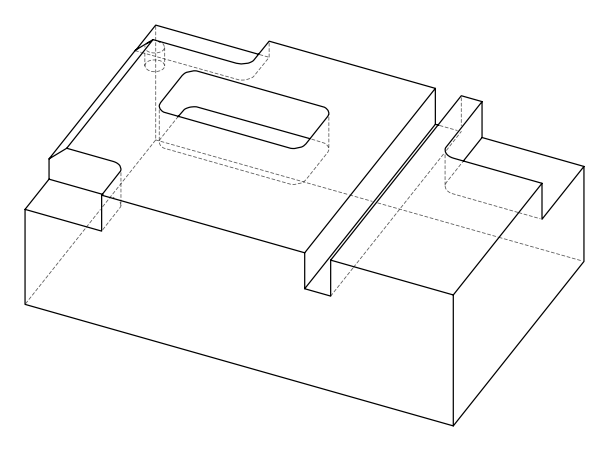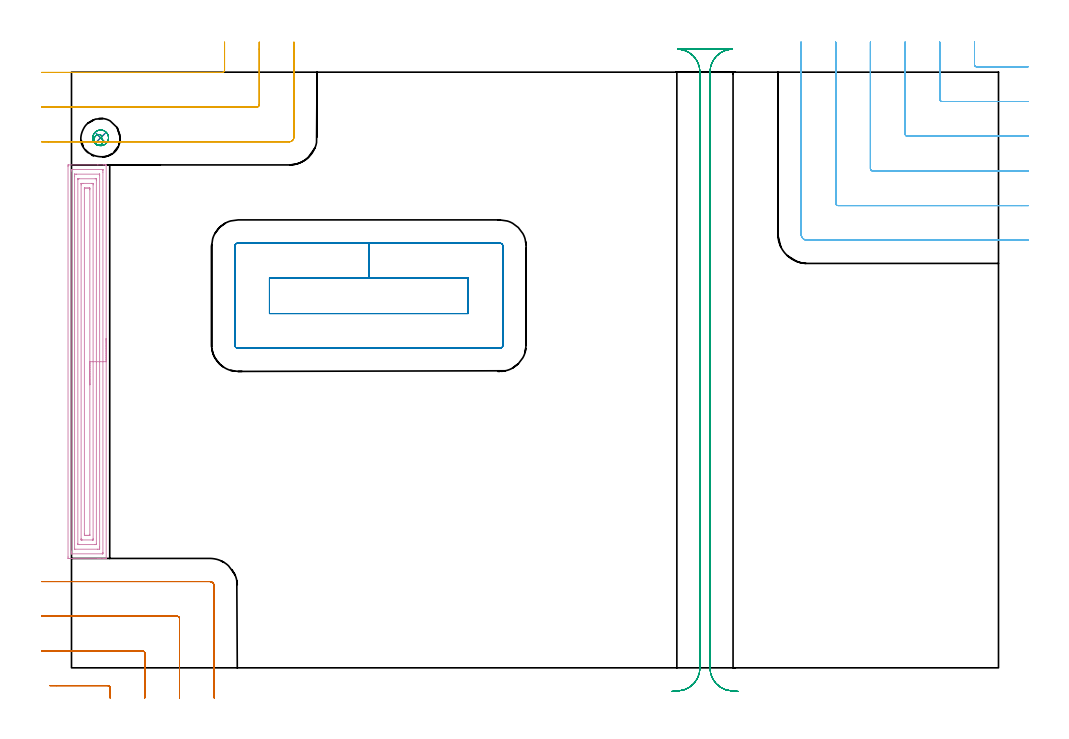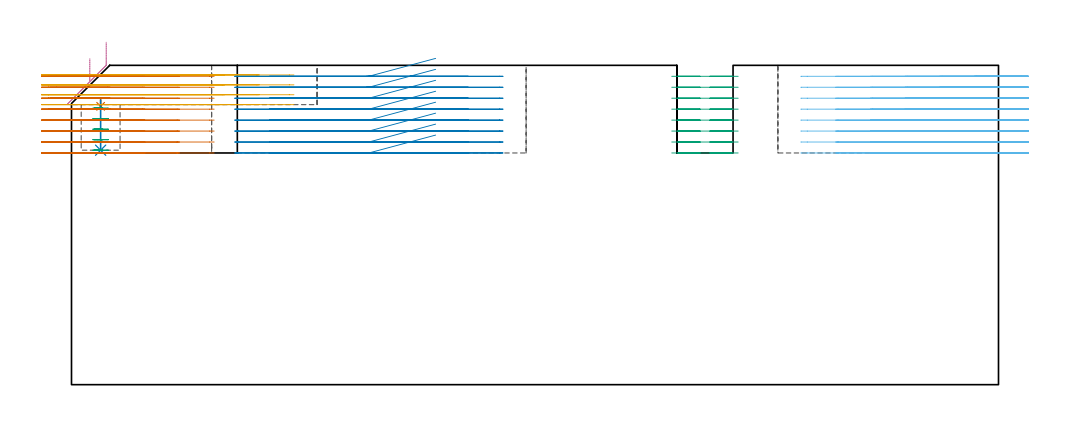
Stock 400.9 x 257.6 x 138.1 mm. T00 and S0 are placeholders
(PLAN: 9 operations, 4 tool changes, 49.5 min)
(1 SPOT_DRILL | STEP1POCKET | NXT0321_9005460120000 | 0.03 min | 1840 mm3)
(2 DRILL_BLIND_HOLE_INTO_CENTER | STEP1POCKET | NXT0301_128 | 0.09 min | 2173 mm3)
(3 MILL_ROUGH_BLIND_HOLE_CONTOUR | STEP1POCKET | NXT0201_013 | Spiral | 0.72 min | 4109 mm3)
(4 AREA_MILL | FG_CHAMFER_SURFACE | UGT0205_001 | 8.49 min | 25035 mm3)
(5 MILL_CORNER_NOTCH_RECTANGULAR | CORNER_NOTCH_RECTANGULAR | UGT0201_094 | Follow Part, ap 5, ae 75% | 3.22 min | 67268 mm3)
(6 MILL_CORNER_NOTCH_RECTANGULAR_1 | CORNER_NOTCH_RECTANGULAR_1 | UGT0201_094 | Follow Part, ap 5, ae 75% | 11.68 min | 297713 mm3)
(7 MILL_CORNER_NOTCH_RECTANGULAR_2 | CORNER_NOTCH_RECTANGULAR_2 | UGT0201_094 | Follow Part, ap 5, ae 75% | 5.8 min | 126394 mm3)
(8 MILL_RECTANGULAR_POCKET | POCKET_RECTANGULAR_STRAIGHT | UGT0201_094 | Follow Part, ap 5, ae 75% | 9.62 min | 333470 mm3)
(9 MILL_RECTANGULAR_SLOT | SLOT_RECTANGULAR | UGT0201_094 | Follow Part, ap 5, ae 75% | 9.8 min | 237232 mm3)
(TOOL NXT0321_9005460120000 | NC Spot Drill, 142deg, 12mm, Carbide, Uncoated | D12 PA142 FL30 Z2)
(TOOL NXT0301_128 | Carbide Drill 12mm [861.1-1200-036A1-GP GC34] | D12 PA150 FL37.4 Z2)
(TOOL NXT0201_013 | ENDMILL 10mm | D10 FL30 Z4)
(TOOL UGT0205_001 | Chamfer Mill 20 x 3 x 45 deg. | D20 FL50 Z2)
(TOOL UGT0201_094 | End mill 20 mm | D20 FL38 Z4)
(OP 1 SPOT_DRILL)
G17 G21 G94 G90
T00 M6
G54
G17 G0 G90 X12.6 Y229.2 S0 M3
G43 Z148.1 H0
G94 G81 G98 Z120.377 F250. R124.1
G80
M5
M2
(OP 2 DRILL_BLIND_HOLE_INTO_CENTER)
G17 G21 G94 G90
T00 M6
G54
G17 G0 G90 X12.6 Y229.2 S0 M3
G43 Z148.1 H1
G94 G81 G98 Z101.4 F250. R123.1
G80
M5
M2
(OP 3 MILL_ROUGH_BLIND_HOLE_CONTOUR)
G17 G21 G94 G90
T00 M6
G54
G17 G0 G90 X12.6 Y229.2 S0 M3
G43 Z148.1 H0
Z119.56
G94 G3 X13.04 Y230.001 R0.522 F250.
X11.689 Y230.635 R1.391
X9.741 Y228.669 R2.25
X11.152 Y226.124 R2.488
X15.676 Y227.752 R3.4
X11.152 Y226.124 R-3.4
X13.414 Y226.938 R1.7
X12.6 Y229.2 R1.7
G0 Z115.02
G3 X13.04 Y230.001 R0.522
X11.689 Y230.635 R1.391
X9.741 Y228.669 R2.25
X11.152 Y226.124 R2.488
X15.676 Y227.752 R3.4
X11.152 Y226.124 R-3.4
X13.414 Y226.938 R1.7
X12.6 Y229.2 R1.7
G0 Z110.48
G3 X13.04 Y230.001 R0.522
X11.689 Y230.635 R1.391
X9.741 Y228.669 R2.25
X11.152 Y226.124 R2.488
X15.676 Y227.752 R3.4
X11.152 Y226.124 R-3.4
X13.414 Y226.938 R1.7
X12.6 Y229.2 R1.7
G0 Z105.94
G3 X13.04 Y230.001 R0.522
X11.689 Y230.635 R1.391
X9.741 Y228.669 R2.25
X11.152 Y226.124 R2.488
X15.676 Y227.752 R3.4
X11.152 Y226.124 R-3.4
X13.414 Y226.938 R1.7
X12.6 Y229.2 R1.7
G0 Z101.4
G3 X13.04 Y230.001 R0.522
X11.689 Y230.635 R1.391
X9.741 Y228.669 R2.25
X11.152 Y226.124 R2.488
X15.676 Y227.752 R3.4
X11.152 Y226.124 R-3.4
X13.414 Y226.938 R1.7
X12.6 Y229.2 R1.7
G0 Z148.1
M5
M2
(OP 4 AREA_MILL)
G17 G21 G94 G90
T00 M6
G54
G17 G0 G90 X15. Y142.4 S1061 M3
G43 Z148.1 H0
G94 G1 Y142.362 Z147.228 F250.
Y142.248 Z146.363
Y142.059 Z145.512
Y141.797 Z144.68
Y141.463 Z143.874
Y141.06 Z143.1
Y140.592 Z142.364
Y140.06 Z141.672
Y139.471 Z141.029
Y138.828 Z140.439
Y138.136 Z139.908
Y137.4 Z139.44
Y136.626 Z139.037
Y135.82 Z138.703
Y134.988 Z138.441
Y134.137 Z138.252
Y133.272 Z138.138
Y132.4 Z138.1
Y47.479
X14.997 Y47.31 Z138.089
X14.854 Y47.303 Z137.947
X14.704 Y47.3 Z137.804
X14.456 Z137.555
X13.755 Z136.85
X12.529 Z135.626
X12.004 Z135.098
X11.391 Z134.486
X-1.13 Z121.967
X-1.396 Y47.303 Z121.701
X-1.492 Y47.31 Z121.606
X-1.499 Y47.408 Z121.599
X-1.5 Y47.926 Z121.6
Y216.874
X-1.495 Y217.396 Z121.603
X-1.492 Y217.49 Z121.606
X-1.393 Y217.5 Z121.704
X11.391 Z134.486
X13.755 Z136.85
X14.456 Z137.555
X14.704 Z137.804
X14.854 Y217.497 Z137.947
X14.997 Y217.49 Z138.088
X15. Y217.321 Z138.1
Y132.4
X13.586 Z136.686
X13.585 Y49.887 Z136.685
X13.584 Y49.714 Z136.684
X13.58 Y49.354 Z136.68
X13.579 Y49.317 Z136.679
X13.527 Y49.31 Z136.627
X13.419 Y49.305 Z136.519
X13.284 Y49.301 Z136.384
X0.149 Z123.249
X-0.025 Y49.307 Z123.075
X-0.058 Y49.31 Z123.042
X-0.079 Y49.319 Z123.021
X-0.081 Y49.358 Z123.019
X-0.084 Y49.54 Z123.016
X-0.085 Y49.714 Z123.015
X-0.086 Y50.435 Z123.014
X-0.085 Y214.913 Z123.015
X-0.084 Y215.086 Z123.016
X-0.08 Y215.446 Z123.02
X-0.079 Y215.483 Z123.021
X-0.027 Y215.49 Z123.073
X0.081 Y215.495 Z123.181
X0.216 Y215.499 Z123.316
X13.351 Z136.451
X13.525 Y215.493 Z136.625
X13.558 Y215.49 Z136.658
X13.579 Y215.481 Z136.679
X13.58 Y215.442 Z136.68
X13.584 Y215.261 Z136.684
X13.585 Y215.086 Z136.685
X13.586 Y214.365 Z136.686
Y132.4
X12.171 Z135.271
Y52.224
X12.169 Y51.501 Z135.269
X12.167 Y51.335 Z135.267
X12.165 Y51.314 Z135.265
X12.15 Y51.31 Z135.25
X12.102 Y51.305 Z135.202
X12.004 Y51.302 Z135.104
X11.325 Y51.3 Z134.425
X1.431 Y51.301 Z124.531
X1.378 Y51.304 Z124.478
X1.345 Y51.31 Z124.445
X1.335 Y51.314 Z124.435
X1.334 Y51.331 Z124.434
X1.33 Y51.501 Z124.43
X1.329 Y51.673 Z124.429
Y212.576
X1.331 Y213.299 Z124.431
X1.333 Y213.465 Z124.433
X1.335 Y213.486 Z124.435
X1.35 Y213.49 Z124.45
X1.398 Y213.495 Z124.498
X1.496 Y213.498 Z124.596
X2.175 Y213.5 Z125.275
X12.069 Y213.499 Z135.169
X12.122 Y213.496 Z135.222
X12.155 Y213.49 Z135.255
X12.165 Y213.485 Z135.265
X12.166 Y213.469 Z135.266
X12.17 Y213.299 Z135.27
X12.171 Y213.128 Z135.271
Y132.4
X10.757 Z133.857
Y53.668
X10.755 Y53.496 Z133.855
X10.752 Y53.359 Z133.852
X10.751 Y53.321 Z133.851
X10.737 Y53.31 Z133.837
X10.685 Y53.308 Z133.785
X10.242 Y53.3 Z133.342
X3.237 Z126.337
X2.817 Y53.306 Z125.917
X2.766 Y53.31 Z125.866
X2.749 Y53.313 Z125.849
X2.747 Y53.329 Z125.847
X2.744 Y53.389 Z125.844
X2.743 Y53.447 Z125.843
Y53.805
Y211.132
X2.744 Y211.304 Z125.844
X2.748 Y211.441 Z125.848
X2.749 Y211.479 Z125.849
X2.763 Y211.49 Z125.863
X2.815 Y211.492 Z125.915
X3.258 Y211.5 Z126.358
X10.263 Z133.363
X10.683 Y211.494 Z133.783
X10.734 Y211.49 Z133.834
X10.751 Y211.487 Z133.851
X10.753 Y211.471 Z133.853
X10.756 Y211.411 Z133.856
X10.757 Y211.353 Z133.857
Y210.995
Y132.4
X9.343 Z132.443
Y55.971
X9.34 Y55.541 Z132.44
X9.337 Y55.328 Z132.437
X9.336 Y55.31 Z132.436
X9.31 Y55.307 Z132.41
X9.252 Y55.303 Z132.352
X9.158 Y55.3 Z132.258
X4.78 Z127.88
X4.265 Y55.302 Z127.365
X4.213 Y55.304 Z127.313
X4.176 Y55.31 Z127.276
X4.164 Y55.314 Z127.264
X4.162 Y55.333 Z127.262
X4.159 Y55.533 Z127.259
X4.157 Y55.937 Z127.257
Y208.829
X4.16 Y209.259 Z127.26
X4.163 Y209.472 Z127.263
X4.164 Y209.49 Z127.264
X4.19 Y209.493 Z127.29
X4.248 Y209.497 Z127.348
X4.342 Y209.5 Z127.442
X4.999 Z128.099
X8.72 Z131.82
X9.234 Y209.498 Z132.334
X9.287 Y209.496 Z132.387
X9.324 Y209.49 Z132.424
X9.336 Y209.486 Z132.436
X9.337 Y209.467 Z132.437
X9.341 Y209.267 Z132.441
X9.343 Y208.864 Z132.443
Y132.4
X7.929 Z131.029
X7.928 Y57.759 Z131.028
X7.927 Y57.451 Z131.027
X7.924 Y57.347 Z131.024
X7.922 Y57.316 Z131.022
X7.905 Y57.31 Z131.005
X7.85 Y57.307 Z130.95
X7.626 Y57.302 Z130.726
X7.199 Y57.3 Z130.299
X6.75 Z129.85
X6.324 Z129.424
X5.874 Y57.302 Z128.974
X5.725 Y57.305 Z128.825
X5.606 Y57.31 Z128.706
X5.578 Y57.315 Z128.678
X5.576 Y57.361 Z128.676
X5.574 Y57.449 Z128.674
X5.572 Y57.759 Z128.672
X5.571 Y58.068 Z128.671
X5.572 Y207.041 Z128.672
X5.573 Y207.349 Z128.673
X5.576 Y207.453 Z128.676
X5.578 Y207.484 Z128.678
X5.595 Y207.49 Z128.695
X5.65 Y207.493 Z128.75
X5.874 Y207.498 Z128.974
X6.301 Y207.5 Z129.401
X6.75 Z129.85
X7.176 Z130.276
X7.626 Y207.498 Z130.726
X7.775 Y207.495 Z130.875
X7.894 Y207.49 Z130.994
X7.922 Y207.485 Z131.022
X7.924 Y207.439 Z131.024
X7.926 Y207.351 Z131.026
X7.928 Y207.041 Z131.028
X7.929 Y206.732 Z131.029
Y132.4
Y131.528 Z131.067
Y130.664 Z131.181
Y129.812 Z131.37
Y128.98 Z131.632
Y128.174 Z131.966
Y127.4 Z132.369
Y126.664 Z132.837
Y125.972 Z133.368
Y125.329 Z133.958
Y124.74 Z134.601
Y124.209 Z135.293
Y123.74 Z136.029
Y123.337 Z136.803
Y123.003 Z137.609
Y122.741 Z138.441
Y122.552 Z139.292
Y122.438 Z140.157
Y122.4 Z141.029
G0 Z148.1
M5
M2
(OP 5 MILL_CORNER_NOTCH_RECTANGULAR)
G17 G21 G94 G90
T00 M6
G54
G17 G0 G90 X-13. Y257.5 S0 M3
G43 Z148.215 H0
Z133.936
G94 G1 X-10. F250.
X65.205 F500.
G3 X66.2 Y258.495 R1.
G1 Y267.6
Y270.6 F250.
G0 Z148.215
X-13. Y242.5
Z133.936
G1 X-10.
X80.205 F500.
G3 X81.2 Y243.495 R1.
G1 Y267.6
Y270.6 F250.
G0 Z148.215
X-13. Y227.5
Z133.936
G1 X-10.
X94.2 F500.
G3 X96.2 Y229.5 R2.
G1 Y267.6
Y270.6 F250.
G0 Z148.215
X-13. Y257.5
Z129.657
G1 X-10.
X65.205 F500.
G3 X66.2 Y258.495 R1.
G1 Y267.6
Y270.6 F250.
G0 Z148.215
X-13. Y242.5
Z129.657
G1 X-10.
X80.205 F500.
G3 X81.2 Y243.495 R1.
G1 Y267.6
Y270.6 F250.
G0 Z148.215
X-13. Y227.5
Z129.657
G1 X-10.
X94.2 F500.
G3 X96.2 Y229.5 R2.
G1 Y267.6
Y270.6 F250.
G0 Z148.215
X-13. Y257.5
Z125.379
G1 X-10.
X65.205 F500.
G3 X66.2 Y258.495 R1.
G1 Y267.6
Y270.6 F250.
G0 Z148.215
X-13. Y242.5
Z125.379
G1 X-10.
X80.205 F500.
G3 X81.2 Y243.495 R1.
G1 Y267.6
Y270.6 F250.
G0 Z148.215
X-13. Y227.5
Z125.379
G1 X-10.
X94.2 F500.
G3 X96.2 Y229.5 R2.
G1 Y267.6
Y270.6 F250.
G0 Z148.215
X-13. Y257.5
Z121.1
G1 X-10.
X65.205 F500.
G3 X66.2 Y258.495 R1.
G1 Y267.6
Y270.6 F250.
G0 Z148.215
X-13. Y242.5
Z121.1
G1 X-10.
X80.205 F500.
G3 X81.2 Y243.495 R1.
G1 Y267.6
Y270.6 F250.
G0 Z148.215
X-13. Y227.5
Z121.1
G1 X-10.
X94.2 F500.
G3 X96.2 Y229.5 R2.
G1 Y267.6
Y270.6 F250.
G0 Z148.215
M5
M2
(OP 6 MILL_CORNER_NOTCH_RECTANGULAR_1)
G17 G21 G94 G90
T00 M6
G54
G17 G0 G90 X390.5 Y270.6 S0 M3
G43 Z148.1 H0
Z133.362
G94 G1 Y267.6 F250.
Y260.894 F500.
G3 X391.494 Y259.9 R1.
G1 X410.632
X413.632 F250.
G0 Z148.1
X375.5 Y270.6
Z133.362
G1 Y267.6
Y245.894 F500.
G3 X376.494 Y244.9 R1.
G1 X410.9
X413.9 F250.
G0 Z148.1
X360.5 Y270.6
Z133.362
G1 Y267.6
Y230.895 F500.
G3 X361.495 Y229.9 R1.
G1 X410.9
X413.9 F250.
G0 Z148.1
X345.5 Y270.6
Z133.362
G1 Y267.6
Y215.895 F500.
G3 X346.495 Y214.9 R1.
G1 X410.9
X413.9 F250.
G0 Z148.1
X330.5 Y270.6
Z133.362
G1 Y267.6
Y200.895 F500.
G3 X331.495 Y199.9 R1.
G1 X410.9
X413.9 F250.
G0 Z148.1
X315.5 Y270.6
Z133.362
G1 Y267.6
Y187.6 F500.
G3 X318.2 Y184.9 R2.7
G1 X410.9
X413.9 F250.
G0 Z148.1
X390.5 Y270.6
Z128.625
G1 Y267.6
Y260.894 F500.
G3 X391.494 Y259.9 R1.
G1 X410.632
X413.632 F250.
G0 Z148.1
X375.5 Y270.6
Z128.625
G1 Y267.6
Y245.894 F500.
G3 X376.494 Y244.9 R1.
G1 X410.9
X413.9 F250.
G0 Z148.1
X360.5 Y270.6
Z128.625
G1 Y267.6
Y230.895 F500.
G3 X361.495 Y229.9 R1.
G1 X410.9
X413.9 F250.
G0 Z148.1
X345.5 Y270.6
Z128.625
G1 Y267.6
Y215.895 F500.
G3 X346.495 Y214.9 R1.
G1 X410.9
X413.9 F250.
G0 Z148.1
X330.5 Y270.6
Z128.625
G1 Y267.6
Y200.895 F500.
G3 X331.495 Y199.9 R1.
G1 X410.9
X413.9 F250.
G0 Z148.1
X315.5 Y270.6
Z128.625
G1 Y267.6
Y187.6 F500.
G3 X318.2 Y184.9 R2.7
G1 X410.9
X413.9 F250.
G0 Z148.1
X390.5 Y270.6
Z123.887
G1 Y267.6
Y260.894 F500.
G3 X391.494 Y259.9 R1.
G1 X410.632
X413.632 F250.
G0 Z148.1
X375.5 Y270.6
Z123.887
G1 Y267.6
Y245.894 F500.
G3 X376.494 Y244.9 R1.
G1 X410.9
X413.9 F250.
G0 Z148.1
X360.5 Y270.6
Z123.887
G1 Y267.6
Y230.895 F500.
G3 X361.495 Y229.9 R1.
G1 X410.9
X413.9 F250.
G0 Z148.1
X345.5 Y270.6
Z123.887
G1 Y267.6
Y215.895 F500.
G3 X346.495 Y214.9 R1.
G1 X410.9
X413.9 F250.
G0 Z148.1
X330.5 Y270.6
Z123.887
G1 Y267.6
Y200.895 F500.
G3 X331.495 Y199.9 R1.
G1 X410.9
X413.9 F250.
G0 Z148.1
X315.5 Y270.6
Z123.887
G1 Y267.6
Y187.6 F500.
G3 X318.2 Y184.9 R2.7
G1 X410.9
X413.9 F250.
G0 Z148.1
X390.5 Y270.6
Z119.15
G1 Y267.6
Y260.894 F500.
G3 X391.494 Y259.9 R1.
G1 X410.632
X413.632 F250.
G0 Z148.1
X375.5 Y270.6
Z119.15
G1 Y267.6
Y245.894 F500.
G3 X376.494 Y244.9 R1.
G1 X410.9
X413.9 F250.
G0 Z148.1
X360.5 Y270.6
Z119.15
G1 Y267.6
Y230.895 F500.
G3 X361.495 Y229.9 R1.
G1 X410.9
X413.9 F250.
G0 Z148.1
X345.5 Y270.6
Z119.15
G1 Y267.6
Y215.895 F500.
G3 X346.495 Y214.9 R1.
G1 X410.9
X413.9 F250.
G0 Z148.1
X330.5 Y270.6
Z119.15
G1 Y267.6
Y200.895 F500.
G3 X331.495 Y199.9 R1.
G1 X410.9
X413.9 F250.
G0 Z148.1
X315.5 Y270.6
Z119.15
G1 Y267.6
Y187.6 F500.
G3 X318.2 Y184.9 R2.7
G1 X410.9
X413.9 F250.
G0 Z148.1
X390.5 Y270.6
Z114.412
G1 Y267.6
Y260.894 F500.
G3 X391.494 Y259.9 R1.
G1 X410.632
X413.632 F250.
G0 Z148.1
X375.5 Y270.6
Z114.412
G1 Y267.6
Y245.894 F500.
G3 X376.494 Y244.9 R1.
G1 X410.9
X413.9 F250.
G0 Z148.1
X360.5 Y270.6
Z114.412
G1 Y267.6
Y230.895 F500.
G3 X361.495 Y229.9 R1.
G1 X410.9
X413.9 F250.
G0 Z148.1
X345.5 Y270.6
Z114.412
G1 Y267.6
Y215.895 F500.
G3 X346.495 Y214.9 R1.
G1 X410.9
X413.9 F250.
G0 Z148.1
X330.5 Y270.6
Z114.412
G1 Y267.6
Y200.895 F500.
G3 X331.495 Y199.9 R1.
G1 X410.9
X413.9 F250.
G0 Z148.1
X315.5 Y270.6
Z114.412
G1 Y267.6
Y187.6 F500.
G3 X318.2 Y184.9 R2.7
G1 X410.9
X413.9 F250.
G0 Z148.1
X390.5 Y270.6
Z109.675
G1 Y267.6
Y260.894 F500.
G3 X391.494 Y259.9 R1.
G1 X410.632
X413.632 F250.
G0 Z148.1
X375.5 Y270.6
Z109.675
G1 Y267.6
Y245.894 F500.
G3 X376.494 Y244.9 R1.
G1 X410.9
X413.9 F250.
G0 Z148.1
X360.5 Y270.6
Z109.675
G1 Y267.6
Y230.895 F500.
G3 X361.495 Y229.9 R1.
G1 X410.9
X413.9 F250.
G0 Z148.1
X345.5 Y270.6
Z109.675
G1 Y267.6
Y215.895 F500.
G3 X346.495 Y214.9 R1.
G1 X410.9
X413.9 F250.
G0 Z148.1
X330.5 Y270.6
Z109.675
G1 Y267.6
Y200.895 F500.
G3 X331.495 Y199.9 R1.
G1 X410.9
X413.9 F250.
G0 Z148.1
X315.5 Y270.6
Z109.675
G1 Y267.6
Y187.6 F500.
G3 X318.2 Y184.9 R2.7
G1 X410.9
X413.9 F250.
G0 Z148.1
X390.5 Y270.6
Z104.937
G1 Y267.6
Y260.894 F500.
G3 X391.494 Y259.9 R1.
G1 X410.632
X413.632 F250.
G0 Z148.1
X375.5 Y270.6
Z104.937
G1 Y267.6
Y245.894 F500.
G3 X376.494 Y244.9 R1.
G1 X410.9
X413.9 F250.
G0 Z148.1
X360.5 Y270.6
Z104.937
G1 Y267.6
Y230.895 F500.
G3 X361.495 Y229.9 R1.
G1 X410.9
X413.9 F250.
G0 Z148.1
X345.5 Y270.6
Z104.937
G1 Y267.6
Y215.895 F500.
G3 X346.495 Y214.9 R1.
G1 X410.9
X413.9 F250.
G0 Z148.1
X330.5 Y270.6
Z104.937
G1 Y267.6
Y200.895 F500.
G3 X331.495 Y199.9 R1.
G1 X410.9
X413.9 F250.
G0 Z148.1
X315.5 Y270.6
Z104.937
G1 Y267.6
Y187.6 F500.
G3 X318.2 Y184.9 R2.7
G1 X410.9
X413.9 F250.
G0 Z148.1
X390.5 Y270.6
Z100.2
G1 Y267.6
Y260.894 F500.
G3 X391.494 Y259.9 R1.
G1 X410.632
X413.632 F250.
G0 Z148.1
X375.5 Y270.6
Z100.2
G1 Y267.6
Y245.894 F500.
G3 X376.494 Y244.9 R1.
G1 X410.9
X413.9 F250.
G0 Z148.1
X360.5 Y270.6
Z100.2
G1 Y267.6
Y230.895 F500.
G3 X361.495 Y229.9 R1.
G1 X410.9
X413.9 F250.
G0 Z148.1
X345.5 Y270.6
Z100.2
G1 Y267.6
Y215.895 F500.
G3 X346.495 Y214.9 R1.
G1 X410.9
X413.9 F250.
G0 Z148.1
X330.5 Y270.6
Z100.2
G1 Y267.6
Y200.895 F500.
G3 X331.495 Y199.9 R1.
G1 X410.9
X413.9 F250.
G0 Z148.1
X315.5 Y270.6
Z100.2
G1 Y267.6
Y187.6 F500.
G3 X318.2 Y184.9 R2.7
G1 X410.9
X413.9 F250.
G0 Z148.1
M5
M2
(OP 7 MILL_CORNER_NOTCH_RECTANGULAR_2)
G17 G21 G94 G90
T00 M6
G54
G17 G0 G90 X16.7 Y-13. S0 M3
G43 Z148.1 H0
Z133.362
G94 G1 Y-10. F250.
Y-8.695 F500.
G3 X15.705 Y-7.7 R1.
G1 X-6.38
X-9.38 F250.
G0 Z148.1
X31.7 Y-13.
Z133.362
G1 Y-10.
Y6.305 F500.
G3 X30.705 Y7.3 R1.
G1 X-10.
X-13. F250.
G0 Z148.1
X46.7 Y-13.
Z133.362
G1 Y-10.
Y21.305 F500.
G3 X45.705 Y22.3 R1.
G1 X-10.
X-13. F250.
G0 Z148.1
X61.7 Y-13.
Z133.362
G1 Y-10.
Y35.4 F500.
G3 X59.8 Y37.3 R1.9
G1 X-10.
X-13. F250.
G0 Z148.1
X16.7 Y-13.
Z128.625
G1 Y-10.
Y-8.695 F500.
G3 X15.705 Y-7.7 R1.
G1 X-6.38
X-9.38 F250.
G0 Z148.1
X31.7 Y-13.
Z128.625
G1 Y-10.
Y6.305 F500.
G3 X30.705 Y7.3 R1.
G1 X-10.
X-13. F250.
G0 Z148.1
X46.7 Y-13.
Z128.625
G1 Y-10.
Y21.305 F500.
G3 X45.705 Y22.3 R1.
G1 X-10.
X-13. F250.
G0 Z148.1
X61.7 Y-13.
Z128.625
G1 Y-10.
Y35.4 F500.
G3 X59.8 Y37.3 R1.9
G1 X-10.
X-13. F250.
G0 Z148.1
X16.7 Y-13.
Z123.887
G1 Y-10.
Y-8.695 F500.
G3 X15.705 Y-7.7 R1.
G1 X-6.38
X-9.38 F250.
G0 Z148.1
X31.7 Y-13.
Z123.887
G1 Y-10.
Y6.305 F500.
G3 X30.705 Y7.3 R1.
G1 X-10.
X-13. F250.
G0 Z148.1
X46.7 Y-13.
Z123.887
G1 Y-10.
Y21.305 F500.
G3 X45.705 Y22.3 R1.
G1 X-10.
X-13. F250.
G0 Z148.1
X61.7 Y-13.
Z123.887
G1 Y-10.
Y35.4 F500.
G3 X59.8 Y37.3 R1.9
G1 X-10.
X-13. F250.
G0 Z148.1
X16.7 Y-13.
Z119.15
G1 Y-10.
Y-8.695 F500.
G3 X15.705 Y-7.7 R1.
G1 X-6.38
X-9.38 F250.
G0 Z148.1
X31.7 Y-13.
Z119.15
G1 Y-10.
Y6.305 F500.
G3 X30.705 Y7.3 R1.
G1 X-10.
X-13. F250.
G0 Z148.1
X46.7 Y-13.
Z119.15
G1 Y-10.
Y21.305 F500.
G3 X45.705 Y22.3 R1.
G1 X-10.
X-13. F250.
G0 Z148.1
X61.7 Y-13.
Z119.15
G1 Y-10.
Y35.4 F500.
G3 X59.8 Y37.3 R1.9
G1 X-10.
X-13. F250.
G0 Z148.1
X16.7 Y-13.
Z114.412
G1 Y-10.
Y-8.695 F500.
G3 X15.705 Y-7.7 R1.
G1 X-6.38
X-9.38 F250.
G0 Z148.1
X31.7 Y-13.
Z114.412
G1 Y-10.
Y6.305 F500.
G3 X30.705 Y7.3 R1.
G1 X-10.
X-13. F250.
G0 Z148.1
X46.7 Y-13.
Z114.412
G1 Y-10.
Y21.305 F500.
G3 X45.705 Y22.3 R1.
G1 X-10.
X-13. F250.
G0 Z148.1
X61.7 Y-13.
Z114.412
G1 Y-10.
Y35.4 F500.
G3 X59.8 Y37.3 R1.9
G1 X-10.
X-13. F250.
G0 Z148.1
X16.7 Y-13.
Z109.675
G1 Y-10.
Y-8.695 F500.
G3 X15.705 Y-7.7 R1.
G1 X-6.38
X-9.38 F250.
G0 Z148.1
X31.7 Y-13.
Z109.675
G1 Y-10.
Y6.305 F500.
G3 X30.705 Y7.3 R1.
G1 X-10.
X-13. F250.
G0 Z148.1
X46.7 Y-13.
Z109.675
G1 Y-10.
Y21.305 F500.
G3 X45.705 Y22.3 R1.
G1 X-10.
X-13. F250.
G0 Z148.1
X61.7 Y-13.
Z109.675
G1 Y-10.
Y35.4 F500.
G3 X59.8 Y37.3 R1.9
G1 X-10.
X-13. F250.
G0 Z148.1
X16.7 Y-13.
Z104.937
G1 Y-10.
Y-8.695 F500.
G3 X15.705 Y-7.7 R1.
G1 X-6.38
X-9.38 F250.
G0 Z148.1
X31.7 Y-13.
Z104.937
G1 Y-10.
Y6.305 F500.
G3 X30.705 Y7.3 R1.
G1 X-10.
X-13. F250.
G0 Z148.1
X46.7 Y-13.
Z104.937
G1 Y-10.
Y21.305 F500.
G3 X45.705 Y22.3 R1.
G1 X-10.
X-13. F250.
G0 Z148.1
X61.7 Y-13.
Z104.937
G1 Y-10.
Y35.4 F500.
G3 X59.8 Y37.3 R1.9
G1 X-10.
X-13. F250.
G0 Z148.1
X16.7 Y-13.
Z100.2
G1 Y-10.
Y-8.695 F500.
G3 X15.705 Y-7.7 R1.
G1 X-6.38
X-9.38 F250.
G0 Z148.1
X31.7 Y-13.
Z100.2
G1 Y-10.
Y6.305 F500.
G3 X30.705 Y7.3 R1.
G1 X-10.
X-13. F250.
G0 Z148.1
X46.7 Y-13.
Z100.2
G1 Y-10.
Y21.305 F500.
G3 X45.705 Y22.3 R1.
G1 X-10.
X-13. F250.
G0 Z148.1
X61.7 Y-13.
Z100.2
G1 Y-10.
Y35.4 F500.
G3 X59.8 Y37.3 R1.9
G1 X-10.
X-13. F250.
G0 Z148.1
M5
M2
(OP 8 MILL_RECTANGULAR_POCKET)
G17 G21 G94 G90
T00 M6
G54
G17 G0 G90 X157.477 Y168.7 S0 M3
G43 Z148.1 H0
Z141.1
G94 G1 X128.6 Z133.362 F250.
X85.6 F500.
Y153.2
X171.6
Y168.7
X128.6
Y183.7
X72.
G3 X70.6 Y182.3 R1.4
G1 Y139.6
G3 X72. Y138.2 R1.4
G1 X185.2
G3 X186.6 Y139.6 R1.4
G1 Y182.3
G3 X185.2 Y183.7 R1.4
G1 X128.6
X127.6
G0 X157.477 Y168.7 Z136.362
G1 X128.6 Z128.625 F250.
X85.6 F500.
Y153.2
X171.6
Y168.7
X128.6
Y183.7
X72.
G3 X70.6 Y182.3 R1.4
G1 Y139.6
G3 X72. Y138.2 R1.4
G1 X185.2
G3 X186.6 Y139.6 R1.4
G1 Y182.3
G3 X185.2 Y183.7 R1.4
G1 X128.6
X127.6
G0 X157.477 Y168.7 Z131.625
G1 X128.6 Z123.887 F250.
X85.6 F500.
Y153.2
X171.6
Y168.7
X128.6
Y183.7
X72.
G3 X70.6 Y182.3 R1.4
G1 Y139.6
G3 X72. Y138.2 R1.4
G1 X185.2
G3 X186.6 Y139.6 R1.4
G1 Y182.3
G3 X185.2 Y183.7 R1.4
G1 X128.6
X127.6
G0 X157.477 Y168.7 Z126.887
G1 X128.6 Z119.15 F250.
X85.6 F500.
Y153.2
X171.6
Y168.7
X128.6
Y183.7
X72.
G3 X70.6 Y182.3 R1.4
G1 Y139.6
G3 X72. Y138.2 R1.4
G1 X185.2
G3 X186.6 Y139.6 R1.4
G1 Y182.3
G3 X185.2 Y183.7 R1.4
G1 X128.6
X127.6
G0 X157.477 Y168.7 Z122.15
G1 X128.6 Z114.412 F250.
X85.6 F500.
Y153.2
X171.6
Y168.7
X128.6
Y183.7
X72.
G3 X70.6 Y182.3 R1.4
G1 Y139.6
G3 X72. Y138.2 R1.4
G1 X185.2
G3 X186.6 Y139.6 R1.4
G1 Y182.3
G3 X185.2 Y183.7 R1.4
G1 X128.6
X127.6
G0 X157.477 Y168.7 Z117.412
G1 X128.6 Z109.675 F250.
X85.6 F500.
Y153.2
X171.6
Y168.7
X128.6
Y183.7
X72.
G3 X70.6 Y182.3 R1.4
G1 Y139.6
G3 X72. Y138.2 R1.4
G1 X185.2
G3 X186.6 Y139.6 R1.4
G1 Y182.3
G3 X185.2 Y183.7 R1.4
G1 X128.6
X127.6
G0 X157.477 Y168.7 Z112.675
G1 X128.6 Z104.937 F250.
X85.6 F500.
Y153.2
X171.6
Y168.7
X128.6
Y183.7
X72.
G3 X70.6 Y182.3 R1.4
G1 Y139.6
G3 X72. Y138.2 R1.4
G1 X185.2
G3 X186.6 Y139.6 R1.4
G1 Y182.3
G3 X185.2 Y183.7 R1.4
G1 X128.6
X127.6
G0 X157.477 Y168.7 Z107.937
G1 X128.6 Z100.2 F250.
X85.6 F500.
Y153.2
X171.6
Y168.7
X128.6
Y183.7
X72.
G3 X70.6 Y182.3 R1.4
G1 Y139.6
G3 X72. Y138.2 R1.4
G1 X185.2
G3 X186.6 Y139.6 R1.4
G1 Y182.3
G3 X185.2 Y183.7 R1.4
G1 X128.6
X127.6
G0 Z148.1
M5
M2
(OP 9 MILL_RECTANGULAR_SLOT)
G17 G21 G94 G90
T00 M6
G54
G17 G0 G90 X288.317 Y-10.202 S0 M3
G43 Z148.1 H0
Z133.362
G94 G1 X285.326 Y-9.97 F250.
G2 X276.1 Y0. R10. F500.
G1 Y257.6
G2 X285.653 Y267.59 R10.
G1 X262.247
G2 X271.8 Y257.6 R10.
G1 Y0.
G2 X262.574 Y-9.97 R10.
G1 X259.583 Y-10.202 F250.
G0 X288.317 Z128.625
G1 X285.326 Y-9.97
G2 X276.1 Y0. R10. F500.
G1 Y257.6
G2 X285.653 Y267.59 R10.
G1 Y267.6
X262.247
Y267.59
G2 X271.8 Y257.6 R10.
G1 Y0.
G2 X262.574 Y-9.97 R10.
G1 X259.583 Y-10.202 F250.
G0 X288.317 Z123.887
G1 X285.326 Y-9.97
G2 X276.1 Y0. R10. F500.
G1 Y257.6
G2 X285.653 Y267.59 R10.
G1 Y267.6
X262.247
Y267.59
G2 X271.8 Y257.6 R10.
G1 Y0.
G2 X262.574 Y-9.97 R10.
G1 X259.583 Y-10.202 F250.
G0 X288.317 Z119.15
G1 X285.326 Y-9.97
G2 X276.1 Y0. R10. F500.
G1 Y257.6
G2 X285.653 Y267.59 R10.
G1 X262.247
G2 X271.8 Y257.6 R10.
G1 Y0.
G2 X262.574 Y-9.97 R10.
G1 X259.583 Y-10.202 F250.
G0 X288.317 Z114.412
G1 X285.326 Y-9.97
G2 X276.1 Y0. R10. F500.
G1 Y257.6
G2 X285.653 Y267.59 R10.
G1 X262.247
G2 X271.8 Y257.6 R10.
G1 Y0.
G2 X262.574 Y-9.97 R10.
G1 X259.583 Y-10.202 F250.
G0 X288.317 Z109.675
G1 X285.326 Y-9.97
G2 X276.1 Y0. R10. F500.
G1 Y257.6
G2 X285.653 Y267.59 R10.
G1 X262.247
G2 X271.8 Y257.6 R10.
G1 Y0.
G2 X262.574 Y-9.97 R10.
G1 X259.583 Y-10.202 F250.
G0 X288.317 Z104.937
G1 X285.326 Y-9.97
G2 X276.1 Y0. R10. F500.
G1 Y257.6
G2 X285.653 Y267.59 R10.
G1 X262.247
G2 X271.8 Y257.6 R10.
G1 Y0.
G2 X262.574 Y-9.97 R10.
G1 X259.583 Y-10.202 F250.
G0 X288.317 Z100.2
G1 X285.326 Y-9.97
G2 X276.1 Y0. R10. F500.
G1 Y257.6
G2 X285.653 Y267.59 R10.
G1 X262.247
G2 X271.8 Y257.6 R10.
G1 Y0.
G2 X262.574 Y-9.97 R10.
G1 X259.583 Y-10.202 F250.
G0 Z148.1
M5
M2
